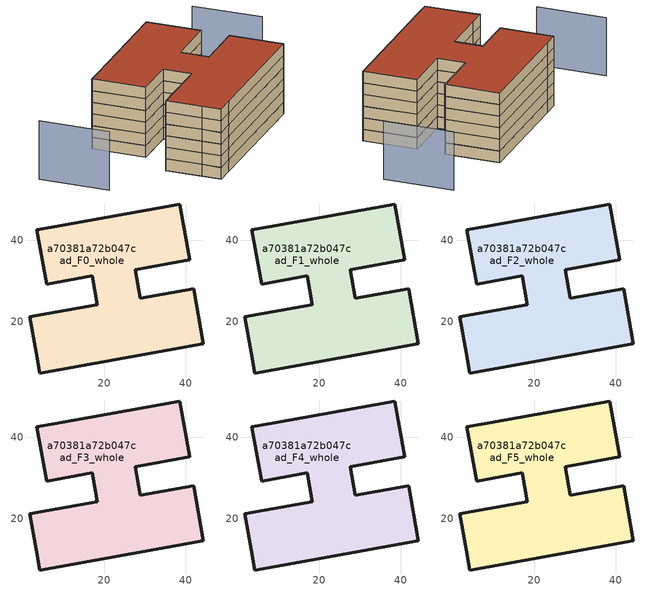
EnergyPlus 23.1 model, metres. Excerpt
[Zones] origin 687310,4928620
a70381a72b047cad_F0_whole
 floor ground (EU_floor_Construction): 44.32,14.67 41.89,28.18 28.87,25.84 27.61,32.87 40.93,35.27 38.47,48.96 7.68,43.42 3.43,42.66 5.83,29.29 17.01,31.3 18.28,24.21 6.49,22.09 1.64,21.23 3.32,12.41 4.19,7.47 8.97,8.31 z0
 wall outside (EU_wall_Construction): 38.47,48.96 40.93,35.27 27.61,32.87 28.87,25.84 41.89,28.18 44.32,14.67 8.97,8.31 4.19,7.47 3.32,12.41 1.64,21.23 6.49,22.09 18.28,24.21 17.01,31.3 5.83,29.29 3.43,42.66 7.68,43.42 38.47,48.96 z0:3
a70381a72b047cad_F1_whole
 floor to a70381a72b047cad_F0_whole (EU_floor_Construction): 44.32,14.67 41.89,28.18 28.87,25.84 27.61,32.87 40.93,35.27 38.47,48.96 7.68,43.42 3.43,42.66 5.83,29.29 17.01,31.3 18.28,24.21 6.49,22.09 1.64,21.23 3.32,12.41 4.19,7.47 8.97,8.31 z3
 wall outside (EU_wall_Construction): 38.47,48.96 40.93,35.27 27.61,32.87 28.87,25.84 41.89,28.18 44.32,14.67 8.97,8.31 4.19,7.47 3.32,12.41 1.64,21.23 6.49,22.09 18.28,24.21 17.01,31.3 5.83,29.29 3.43,42.66 7.68,43.42 38.47,48.96 z3:6
a70381a72b047cad_F2_whole
 floor to a70381a72b047cad_F1_whole (EU_floor_Construction): 44.32,14.67 41.89,28.18 28.87,25.84 27.61,32.87 40.93,35.27 38.47,48.96 7.68,43.42 3.43,42.66 5.83,29.29 17.01,31.3 18.28,24.21 6.49,22.09 1.64,21.23 3.32,12.41 4.19,7.47 8.97,8.31 z6
 wall outside (EU_wall_Construction): 38.47,48.96 40.93,35.27 27.61,32.87 28.87,25.84 41.89,28.18 44.32,14.67 8.97,8.31 4.19,7.47 3.32,12.41 1.64,21.23 6.49,22.09 18.28,24.21 17.01,31.3 5.83,29.29 3.43,42.66 7.68,43.42 38.47,48.96 z6:9
a70381a72b047cad_F3_whole
 floor to a70381a72b047cad_F2_whole (EU_floor_Construction): 44.32,14.67 41.89,28.18 28.87,25.84 27.61,32.87 40.93,35.27 38.47,48.96 7.68,43.42 3.43,42.66 5.83,29.29 17.01,31.3 18.28,24.21 6.49,22.09 1.64,21.23 3.32,12.41 4.19,7.47 8.97,8.31 z9
 wall outside (EU_wall_Construction): 38.47,48.96 40.93,35.27 27.61,32.87 28.87,25.84 41.89,28.18 44.32,14.67 8.97,8.31 4.19,7.47 3.32,12.41 1.64,21.23 6.49,22.09 18.28,24.21 17.01,31.3 5.83,29.29 3.43,42.66 7.68,43.42 38.47,48.96 z9:12
a70381a72b047cad_F4_whole
 floor to a70381a72b047cad_F3_whole (EU_floor_Construction): 44.32,14.67 41.89,28.18 28.87,25.84 27.61,32.87 40.93,35.27 38.47,48.96 7.68,43.42 3.43,42.66 5.83,29.29 17.01,31.3 18.28,24.21 6.49,22.09 1.64,21.23 3.32,12.41 4.19,7.47 8.97,8.31 z12
 wall outside (EU_wall_Construction): 38.47,48.96 40.93,35.27 27.61,32.87 28.87,25.84 41.89,28.18 44.32,14.67 8.97,8.31 4.19,7.47 3.32,12.41 1.64,21.23 6.49,22.09 18.28,24.21 17.01,31.3 5.83,29.29 3.43,42.66 7.68,43.42 38.47,48.96 z12:15
a70381a72b047cad_F5_whole
 floor to a70381a72b047cad_F4_whole (EU_floor_Construction): 44.32,14.67 41.89,28.18 28.87,25.84 27.61,32.87 40.93,35.27 38.47,48.96 7.68,43.42 3.43,42.66 5.83,29.29 17.01,31.3 18.28,24.21 6.49,22.09 1.64,21.23 3.32,12.41 4.19,7.47 8.97,8.31 z15
 wall outside (EU_wall_Construction): 38.47,48.96 40.93,35.27 27.61,32.87 28.87,25.84 41.89,28.18 44.32,14.67 8.97,8.31 4.19,7.47 3.32,12.41 1.64,21.23 6.49,22.09 18.28,24.21 17.01,31.3 5.83,29.29 3.43,42.66 7.68,43.42 38.47,48.96 z15:18
 roof outside (EU_roof_Construction): 38.47,48.96 40.93,35.27 27.61,32.87 28.87,25.84 41.89,28.18 44.32,14.67 8.97,8.31 4.19,7.47 3.32,12.41 1.64,21.23 6.49,22.09 18.28,24.21 17.01,31.3 5.83,29.29 3.43,42.66 7.68,43.42 z18
shading: -17.94,44.14 -14.9,26.82 / 60.83,30.5 57.74,47.92 z0:15
[Building]
EU S2 Campaign: North Axis=0; Terrain=City; Solar Distribution=FullExterior
[Site:Location]
Bologna: Latitude=44.5; Longitude=11.25; Time Zone=1; Elevation=37
[SizingPeriod:WeatherFileDays]
AnnualSizingPeriod: Begin Month=1; Begin Day of Month=1; End Month=12; End Day of Month=31; Day of Week for Start Day=Monday; Use Weather File Daylight Saving Period=No; Use Weather File Rain and Snow Indicators=No
[MATERIAL]
EU_InternalMass_Material: Roughness=MediumRough; Thickness=0.1; Conductivity=1; Density=1800; Specific Heat=900; Thermal Absorptance=0.9; Solar Absorptance=0.7; Visible Absorptance=0.7
[MATERIAL:NOMASS] Roughness=MediumRough; Thermal Absorptance=0.9; Solar Absorptance=0.7; Visible Absorptance=0.7
Name | Thermal Resistance
EU_wall_NoMass | 0.905828
EU_roof_NoMass | 0.37593
EU_floor_NoMass | 0.67114
[CONSTRUCTION]
EU_wall_Construction: EU_wall_NoMass
EU_roof_Construction: EU_roof_NoMass
EU_floor_Construction: EU_floor_NoMass
EU_InternalMass_Construction: EU_InternalMass_Material
[ZONE] Type=1; Multiplier=1; Ceiling Height=autocalculate; Volume=3397.4; Floor Area=autocalculate; Part of Total Floor Area=Yes
a70381a72b047cad_F0_whole; a70381a72b047cad_F1_whole; a70381a72b047cad_F2_whole; a70381a72b047cad_F3_whole; a70381a72b047cad_F4_whole; a70381a72b047cad_F5_whole
[INTERNALMASS] Construction=EU_InternalMass_Construction; Surface Area=1132.47
Name | Zone or ZoneList
a70381a72b047cad_F0_whole_EU_InternalMass | a70381a72b047cad_F0_whole
a70381a72b047cad_F1_whole_EU_InternalMass | a70381a72b047cad_F1_whole
a70381a72b047cad_F2_whole_EU_InternalMass | a70381a72b047cad_F2_whole
a70381a72b047cad_F3_whole_EU_InternalMass | a70381a72b047cad_F3_whole
a70381a72b047cad_F4_whole_EU_InternalMass | a70381a72b047cad_F4_whole
a70381a72b047cad_F5_whole_EU_InternalMass | a70381a72b047cad_F5_whole
[OTHEREQUIPMENT] Fuel Type=Electricity; Design Level Calculation Method=Watts/Area; Power per Zone Floor Area=1; Fraction Latent=0; Fraction Radiant=0; Fraction Lost=0; Carbon Dioxide Generation Rate=0; EndUse Subcategory=EU_Step8_InternalGains
Name | Zone or ZoneList or Space or SpaceList | Schedule
EU_Step8_InternalGain_a70381a72b047cad_F0_whole_f000 | a70381a72b047cad_F0_whole | EU_Step8_GainSchedule_a70381a72b047cad_F0_whole_f000
EU_Step8_InternalGain_a70381a72b047cad_F1_whole_f000 | a70381a72b047cad_F1_whole | EU_Step8_GainSchedule_a70381a72b047cad_F1_whole_f000
EU_Step8_InternalGain_a70381a72b047cad_F2_whole_f000 | a70381a72b047cad_F2_whole | EU_Step8_GainSchedule_a70381a72b047cad_F2_whole_f000
EU_Step8_InternalGain_a70381a72b047cad_F3_whole_f000 | a70381a72b047cad_F3_whole | EU_Step8_GainSchedule_a70381a72b047cad_F3_whole_f000
EU_Step8_InternalGain_a70381a72b047cad_F4_whole_f000 | a70381a72b047cad_F4_whole | EU_Step8_GainSchedule_a70381a72b047cad_F4_whole_f000
EU_Step8_InternalGain_a70381a72b047cad_F5_whole_f000 | a70381a72b047cad_F5_whole | EU_Step8_GainSchedule_a70381a72b047cad_F5_whole_f000
[ZONEVENTILATION:DESIGNFLOWRATE] Schedule=EU_AlwaysOn; Design Flow Rate Calculation Method=AirChanges/Hour; Air Changes per Hour=0.73129; Ventilation Type=Natural; Fan Pressure Rise=0; Fan Total Efficiency=1; Constant Term Coefficient=1; Temperature Term Coefficient=0; Velocity Term Coefficient=0; Velocity Squared Term Coefficient=0; Minimum Indoor Temperature=-100; Maximum Indoor Temperature=100; Delta Temperature=-100; Minimum Outdoor Temperature=-100; Maximum Outdoor Temperature=100; Maximum Wind Speed=40
Name | Zone or ZoneList or Space or SpaceList
EU_ConstantAir_a70381a72b047cad_F0_whole | a70381a72b047cad_F0_whole
EU_ConstantAir_a70381a72b047cad_F1_whole | a70381a72b047cad_F1_whole
EU_ConstantAir_a70381a72b047cad_F2_whole | a70381a72b047cad_F2_whole
EU_ConstantAir_a70381a72b047cad_F3_whole | a70381a72b047cad_F3_whole
EU_ConstantAir_a70381a72b047cad_F4_whole | a70381a72b047cad_F4_whole
EU_ConstantAir_a70381a72b047cad_F5_whole | a70381a72b047cad_F5_whole
[HVACTEMPLATE:THERMOSTAT] Constant Heating Setpoint=20; Constant Cooling Setpoint=50
EU_HeatOnly_a70381a72b047cad_F0_whole; EU_HeatOnly_a70381a72b047cad_F1_whole; EU_HeatOnly_a70381a72b047cad_F2_whole; EU_HeatOnly_a70381a72b047cad_F3_whole; EU_HeatOnly_a70381a72b047cad_F4_whole; EU_HeatOnly_a70381a72b047cad_F5_whole
[HVACTEMPLATE:ZONE:IDEALLOADSAIRSYSTEM] System Availability Schedule=EU_AlwaysOn; Maximum Heating Supply Air Temperature=50; Minimum Cooling Supply Air Temperature=13; Maximum Heating Supply Air Humidity Ratio=0.0156; Minimum Cooling Supply Air Humidity Ratio=0.0077; Heating Limit=NoLimit; Cooling Limit=NoLimit; Heating Availability Schedule=EU_AlwaysOn; Cooling Availability Schedule=EU_CoolingOff; Dehumidification Control Type=ConstantSensibleHeatRatio; Cooling Sensible Heat Ratio=0.7; Dehumidification Setpoint=60; Humidification Control Type=None; Humidification Setpoint=30; Outdoor Air Method=None; Outdoor Air Flow Rate per Person=0.00944; Outdoor Air Flow Rate per Zone Floor Area=0; Outdoor Air Flow Rate per Zone=0; Demand Controlled Ventilation Type=None; Outdoor Air Economizer Type=NoEconomizer; Heat Recovery Type=None; Sensible Heat Recovery Effectiveness=0.7; Latent Heat Recovery Effectiveness=0.65
Name | Template Thermostat
a70381a72b047cad_F0_whole | EU_HeatOnly_a70381a72b047cad_F0_whole
a70381a72b047cad_F1_whole | EU_HeatOnly_a70381a72b047cad_F1_whole
a70381a72b047cad_F2_whole | EU_HeatOnly_a70381a72b047cad_F2_whole
a70381a72b047cad_F3_whole | EU_HeatOnly_a70381a72b047cad_F3_whole
a70381a72b047cad_F4_whole | EU_HeatOnly_a70381a72b047cad_F4_whole
a70381a72b047cad_F5_whole | EU_HeatOnly_a70381a72b047cad_F5_whole
[SIZING:ZONE] Zone Cooling Design Supply Air Temperature Input Method=SupplyAirTemperature; Zone Cooling Design Supply Air Temperature=13; Zone Heating Design Supply Air Temperature Input Method=SupplyAirTemperature; Zone Heating Design Supply Air Temperature=50; Zone Cooling Design Supply Air Humidity Ratio=0.008; Zone Heating Design Supply Air Humidity Ratio=0.008; Cooling Design Air Flow Method=DesignDay; Cooling Design Air Flow Rate=0; Cooling Minimum Air Flow per Zone Floor Area=0.000762; Cooling Minimum Air Flow=0; Cooling Minimum Air Flow Fraction=0.2; Heating Design Air Flow Method=DesignDay; Heating Design Air Flow Rate=0; Heating Maximum Air Flow per Zone Floor Area=0.002032; Heating Maximum Air Flow=0.141576; Heating Maximum Air Flow Fraction=0.3; Account for Dedicated Outdoor Air System=No; Dedicated Outdoor Air System Control Strategy=NeutralSupplyAir; Dedicated Outdoor Air Low Setpoint Temperature for Design=autosize; Dedicated Outdoor Air High Setpoint Temperature for Design=autosize; Zone Load Sizing Method=Sensible Load Only No Latent Load; Zone Latent Cooling Design Supply Air Humidity Ratio Input Method=HumidityRatioDifference; Zone Cooling Design Supply Air Humidity Ratio Difference=0.005; Zone Latent Heating Design Supply Air Humidity Ratio Input Method=HumidityRatioDifference; Zone Humidification Design Supply Air Humidity Ratio Difference=0.005
a70381a72b047cad_F0_whole; a70381a72b047cad_F1_whole; a70381a72b047cad_F2_whole; a70381a72b047cad_F3_whole; a70381a72b047cad_F4_whole; a70381a72b047cad_F5_whole
[SCHEDULE:CONSTANT]
Name | Hourly Value
EU_AlwaysOn | 1
EU_CoolingOff | 0
[SCHEDULE:FILE] Column Number=1; Rows to Skip at Top=0; Number of Hours of Data=8760; Column Separator=Comma; Interpolate to Timestep=No; Minutes per Item=60; Adjust Schedule for Daylight Savings=Yes
Name | File
EU_Step8_GainSchedule_a70381a72b047cad_F0_whole_f000 | ../../schedules/a70381a72b047cad/a70381a72b047cad_F0_whole_f000_gain.csv
EU_Step8_GainSchedule_a70381a72b047cad_F1_whole_f000 | ../../schedules/a70381a72b047cad/a70381a72b047cad_F1_whole_f000_gain.csv
EU_Step8_GainSchedule_a70381a72b047cad_F2_whole_f000 | ../../schedules/a70381a72b047cad/a70381a72b047cad_F2_whole_f000_gain.csv
EU_Step8_GainSchedule_a70381a72b047cad_F3_whole_f000 | ../../schedules/a70381a72b047cad/a70381a72b047cad_F3_whole_f000_gain.csv
EU_Step8_GainSchedule_a70381a72b047cad_F4_whole_f000 | ../../schedules/a70381a72b047cad/a70381a72b047cad_F4_whole_f000_gain.csv
EU_Step8_GainSchedule_a70381a72b047cad_F5_whole_f000 | ../../schedules/a70381a72b047cad/a70381a72b047cad_F5_whole_f000_gain.csv
